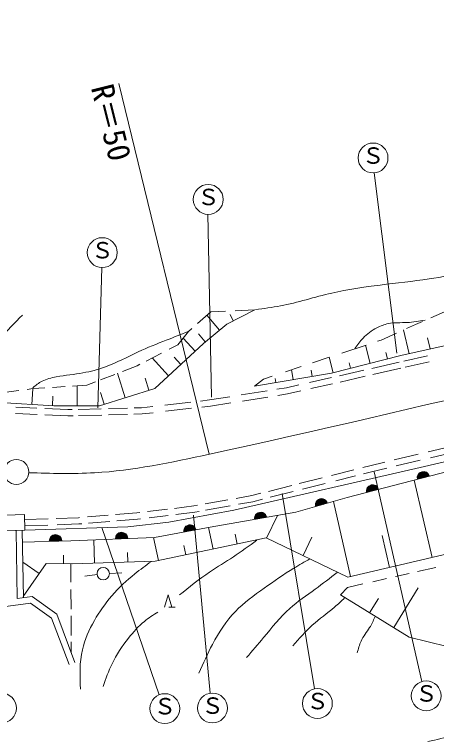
# Model space of a CAD drawing. Units: millimetres, scale not verified. Extents: x 40000 to 680000, y 20000 to 380000.
# Drawn here: x 170881 to 204804, y 238833 to 297206 of the extents above; entities that cross this region are included whole.
import ezdxf
from ezdxf.enums import TextEntityAlignment as Align

# ---------------------------------------------------------------- set-up
doc = ezdxf.new("R2010")
doc.units = ezdxf.units.MM
doc.header["$LTSCALE"] = 1000
for name, color, linetype, lineweight in [('M-BGD', 7, 'Continuous', 13), ('M-BMK', 2, 'Continuous', 13), ('M-BMK-SRVR', 3, 'Continuous', 13), ('M-STR-HTXT', 7, 'Continuous', 13)]:
    doc.layers.add(name, color=color, linetype=linetype, lineweight=lineweight)
doc.styles.add('ＭＳ ゴシック', font='')
doc.styles.get('ＭＳ ゴシック').set_extended_font_data('MS Gothic')

msp = doc.modelspace()

# ---------------------------------------------------------------- linework, layer by layer
at = {"layer": 'M-BGD'}
for p, q in [((185596, 272392), (186655, 273338)), ((186655, 273338), (187838, 273388)), ((190189, 273487), (187945, 272351)), ((188608, 273420), (190189, 273487)), ((205870, 273526), (204343, 272858)), ((186349, 273065), (187355, 271859)), ((188214, 273107), (188463, 272614)), ((201939, 269816), (215846, 272997)), ((187945, 272351), (186064, 270783)), ((203111, 272318), (202383, 271987)), ((203672, 272563), (203111, 272318)), ((184005, 270688), (184881, 271753)), ((184881, 271753), (185145, 271989)), ((185682, 271556), (186219, 270912)), ((201600, 271631), (200351, 271063)), ((202165, 271888), (202604, 269968)), ((184437, 271213), (185398, 270170)), ((200351, 271063), (200057, 270966)), ((204083, 271251), (204288, 270353)), ((186064, 270783), (182160, 267186)), ((183305, 270328), (184005, 270688)), ((199153, 270666), (197191, 270016)), ((199096, 270647), (199462, 269192)), ((181469, 269384), (182692, 270013)), ((183706, 269686), (184242, 269104)), ((196189, 269685), (194829, 269234)), ((196189, 269685), (196500, 268447)), ((196352, 268409), (201939, 269816)), ((200742, 270078), (200876, 269548)), ((204087, 269806), (202177, 269367)), ((180740, 269008), (180953, 269118)), ((181943, 269627), (183259, 268199)), ((197793, 269226), (197900, 268799)), ((201808, 269283), (199613, 268789)), ((204221, 269324), (202288, 268879)), ((179556, 268551), (180740, 269008)), ((193932, 268937), (192675, 268521)), ((193138, 268674), (193271, 267888)), ((194719, 268657), (194805, 268148)), ((198960, 268641), (196997, 268199)), ((201945, 268802), (199686, 268293)), ((177786, 267868), (178933, 268311)), ((179162, 268399), (179778, 266439)), ((181376, 268009), (181681, 267036)), ((190173, 267364), (196352, 268409)), ((191595, 268163), (190897, 267932)), ((191841, 267982), (191896, 267656)), ((196362, 268056), (194582, 267655)), ((199076, 268155), (197050, 267698)), ((175554, 267372), (176694, 267447)), ((175917, 267396), (175917, 265790)), ((176694, 267447), (177398, 267718)), ((190897, 267932), (190173, 267364)), ((193735, 267464), (192743, 267240)), ((196440, 267561), (194707, 267170)), ((170207, 266887), (171233, 267018)), ((171893, 267103), (172364, 267163)), ((172353, 267161), (172277, 265896)), ((172364, 267163), (173329, 267226)), ((173924, 267265), (174947, 267332)), ((182160, 267186), (177711, 265790)), ((177793, 266851), (178089, 265909)), ((191185, 266992), (189112, 266661)), ((192743, 267240), (191967, 267116)), ((193898, 266988), (192837, 266749)), ((173972, 266557), (173926, 265797)), ((186559, 266254), (185829, 266170)), ((188193, 266515), (186559, 266254)), ((191233, 266493), (189211, 266171)), ((192837, 266749), (192046, 266623)), ((174044, 265790), (169690, 266050)), ((172667, 265599), (170987, 265679)), ((177711, 265790), (174044, 265790)), ((179967, 265599), (178425, 265561)), ((181101, 265628), (180489, 265613)), ((182001, 265731), (181101, 265628)), ((185046, 266081), (182967, 265842)), ((186627, 265759), (185940, 265680)), ((188258, 266019), (186627, 265759)), ((172700, 265097), (170967, 265180)), ((175171, 265479), (173307, 265568)), ((175165, 264979), (173318, 265067)), ((175520, 265488), (175171, 265479)), ((177858, 265546), (175987, 265499)), ((177887, 265047), (176024, 265000)), ((179966, 265099), (178423, 265061)), ((181136, 265129), (180461, 265112)), ((182025, 265231), (181136, 265129)), ((185111, 265585), (183009, 265344)), ((222107, 265218), (203501, 260822)), ((175609, 264990), (175165, 264979)), ((204138, 262086), (205854, 262495)), ((201413, 261436), (203335, 261894)), ((204329, 261617), (206001, 262016)), ((198882, 260824), (199451, 260967)), ((199451, 260967), (200646, 261252)), ((201567, 260958), (203503, 261420)), ((203501, 260822), (188523, 257400)), ((196361, 260190), (198150, 260640)), ((205794, 260547), (197627, 258416)), ((198931, 260321), (199570, 260482)), ((199570, 260482), (200809, 260777)), ((193755, 259535), (195619, 260004)), ((196716, 259764), (198298, 260162)), ((203009, 259820), (204448, 253607)), ((191296, 258917), (193171, 259388)), ((194027, 259088), (195849, 259546)), ((189947, 258577), (190686, 258763)), ((191437, 258437), (193295, 258904)), ((186217, 257907), (188028, 258233)), ((188689, 258351), (189947, 258577)), ((188882, 257878), (190052, 258088)), ((190052, 258088), (190807, 258278)), ((197627, 258416), (193508, 257244)), ((196513, 258099), (197904, 252091)), ((181569, 257291), (183172, 257485)), ((183733, 257553), (185306, 257744)), ((185306, 257744), (185589, 257795)), ((186229, 257402), (188227, 257760)), ((171670, 257046), (170170, 257001)), ((171708, 255799), (171670, 257046)), ((176745, 256859), (178412, 256997)), ((178999, 257045), (180721, 257188)), ((180721, 257188), (180968, 257218)), ((181695, 256802), (183226, 256988)), ((188523, 257400), (183294, 256432)), ((183862, 257065), (185380, 257249)), ((185380, 257249), (185731, 257312)), ((193508, 257244), (186620, 256037)), ((192012, 256982), (191142, 255168)), ((171682, 256650), (173584, 256715)), ((174240, 256738), (176024, 256799)), ((174322, 256240), (176053, 256300)), ((176024, 256799), (176094, 256805)), ((176053, 256300), (176288, 256319)), ((176817, 256363), (178535, 256505)), ((179109, 256553), (180771, 256690)), ((183294, 256432), (180001, 256077)), ((180771, 256690), (181020, 256721)), ((170208, 255753), (171708, 255799)), ((171012, 255773), (171095, 250301)), ((171503, 255792), (171591, 250371)), ((171699, 256150), (173556, 256214)), ((180001, 256077), (171708, 255799)), ((186620, 256037), (182147, 255221)), ((186485, 256013), (186848, 254280)), ((214256, 255878), (197669, 252037)), ((182147, 255221), (175400, 254937)), ((182064, 255217), (182454, 253359)), ((191124, 255176), (182182, 253302)), ((188612, 255483), (188779, 254685)), ((197669, 252037), (191124, 255176)), ((194791, 255225), (194086, 253756)), ((200438, 255362), (201028, 252815)), ((175400, 254937), (171518, 254849)), ((177252, 255015), (177310, 253148)), ((184488, 254579), (184648, 253819)), ((179967, 254000), (179992, 253233)), ((174831, 253783), (174820, 253104)), ((171545, 253221), (172857, 252309)), ((173425, 253127), (171589, 250483)), ((175517, 253092), (173425, 253127)), ((175420, 251612), (175418, 253094)), ((182182, 253302), (175517, 253092)), ((203286, 252471), (204749, 252799)), ((177513, 252242), (176523, 252102)), ((178513, 252332), (179513, 252382)), ((201505, 252071), (202612, 252319)), ((199675, 251660), (200789, 251910)), ((175424, 249448), (175421, 251039)), ((197080, 250600), (197655, 251207)), ((197655, 251207), (198896, 251485)), ((203327, 251174), (201366, 247974)), ((172291, 250468), (171094, 250301)), ((174276, 249050), (172291, 250468)), ((182939, 249610), (183239, 250610)), ((183239, 250610), (183539, 249610)), ((202605, 247214), (197080, 250600)), ((172162, 249946), (169143, 249524)), ((173862, 248732), (172162, 249946)), ((200141, 250324), (199428, 249161)), ((183289, 249610), (183789, 249610)), ((175262, 245009), (173862, 248732)), ((175730, 245185), (174276, 249050)), ((175428, 247347), (175425, 248929)), ((205672, 246448), (202605, 247214)), ((175431, 245980), (175429, 246838))]:
    msp.add_line(p, q, dxfattribs=at)
msp.add_circle((178012, 252311), 500, dxfattribs=at)
for centre, radius, start, end in [((203752, 260014), 500, 14.62087, 194.62087), ((203752, 260014), 500, 14.62087, 194.62087), ((203752, 260014), 450, 14.62087, 194.62087), ((203752, 260014), 400, 14.62087, 194.62087), ((203752, 260014), 350, 14.62087, 194.62087), ((203752, 260014), 300, 14.62087, 194.62087), ((203752, 260014), 250, 14.62087, 194.62087), ((203752, 260014), 200, 14.62087, 194.62087), ((203752, 260014), 150, 14.62087, 194.62087), ((203752, 260014), 100, 14.62087, 194.62087), ((203752, 260014), 50, 14.62087, 194.62087), ((199669, 258949), 500, 14.62087, 194.62087), ((199669, 258949), 500, 14.62087, 194.62087), ((199669, 258949), 450, 14.62087, 194.62087), ((199669, 258949), 400, 14.62087, 194.62087), ((199669, 258949), 350, 14.62087, 194.62087), ((199669, 258949), 300, 14.62087, 194.62087), ((199669, 258949), 250, 14.62087, 194.62087), ((199669, 258949), 200, 14.62087, 194.62087), ((199669, 258949), 150, 14.62087, 194.62087), ((199669, 258949), 100, 14.62087, 194.62087), ((199669, 258949), 50, 14.62087, 194.62087), ((195568, 257830), 500, 15.88014, 195.88014), ((195568, 257830), 500, 15.88014, 195.88014), ((195568, 257830), 450, 15.88014, 195.88014), ((195568, 257830), 400, 15.88014, 195.88014), ((195568, 257830), 350, 15.88014, 195.88014), ((195568, 257830), 300, 15.88014, 195.88014), ((195568, 257830), 250, 15.88014, 195.88014), ((195568, 257830), 200, 15.88014, 195.88014), ((195568, 257830), 150, 15.88014, 195.88014), ((195568, 257830), 100, 15.88014, 195.88014), ((195568, 257830), 50, 15.88014, 195.88014), ((190668, 256739), 500, 10.09988, 190.09988), ((190668, 256739), 500, 10.09988, 190.09988), ((190668, 256739), 450, 10.09988, 190.09988), ((190668, 256739), 400, 10.09988, 190.09988), ((190668, 256739), 350, 10.09988, 190.09988), ((190668, 256739), 300, 10.09988, 190.09988), ((190668, 256739), 250, 10.09988, 190.09988), ((190668, 256739), 200, 10.09988, 190.09988), ((190668, 256739), 150, 10.09988, 190.09988), ((190668, 256739), 100, 10.09988, 190.09988), ((190668, 256739), 50, 10.09988, 190.09988), ((184987, 255727), 500, 10.09988, 190.09988), ((184987, 255727), 500, 10.09988, 190.09988), ((184987, 255727), 450, 10.09988, 190.09988), ((184987, 255727), 400, 10.09988, 190.09988), ((184987, 255727), 350, 10.09988, 190.09988), ((184987, 255727), 300, 10.09988, 190.09988), ((184987, 255727), 250, 10.09988, 190.09988), ((184987, 255727), 200, 10.09988, 190.09988), ((184987, 255727), 150, 10.09988, 190.09988), ((184987, 255727), 100, 10.09988, 190.09988), ((184987, 255727), 50, 10.09988, 190.09988), ((174175, 254942), 500, 2.00473, 182.00473), ((174175, 254942), 500, 2.00473, 182.00473), ((174175, 254942), 450, 2.00473, 182.00473), ((174175, 254942), 400, 2.00473, 182.00473), ((174175, 254942), 350, 2.00473, 182.00473), ((174175, 254942), 300, 2.00473, 182.00473), ((174175, 254942), 250, 2.00473, 182.00473), ((174175, 254942), 200, 2.00473, 182.00473), ((174175, 254942), 150, 2.00473, 182.00473), ((179489, 255128), 500, 2.00473, 182.00473), ((179489, 255128), 500, 2.00473, 182.00473), ((179489, 255128), 450, 2.00473, 182.00473), ((179489, 255128), 400, 2.00473, 182.00473), ((179489, 255128), 350, 2.00473, 182.00473), ((179489, 255128), 300, 2.00473, 182.00473), ((179489, 255128), 250, 2.00473, 182.00473), ((179489, 255128), 200, 2.00473, 182.00473), ((179489, 255128), 150, 2.00473, 182.00473), ((179489, 255128), 100, 2.00473, 182.00473), ((179489, 255128), 50, 2.00473, 182.00473), ((174175, 254942), 100, 2.00473, 182.00473), ((174175, 254942), 50, 2.00473, 182.00473)]:
    msp.add_arc(centre, radius, start, end, dxfattribs=at)
for points, knots in [([(228240, 297206), (227677, 296125), (227113, 295044), (226471, 294011), (225567, 292558), (224507, 291202), (223472, 289833), (222646, 288740), (221834, 287638), (221015, 286540), (220185, 285429), (219348, 284322), (218606, 283148), (218081, 282318), (217604, 281454), (216984, 280691), (216368, 279932), (215611, 279272), (214772, 278774), (213459, 277994), (211947, 277612), (210447, 277250), (208363, 276747), (206301, 276283), (204204, 275972), (201606, 275586), (198952, 275435), (196389, 274841), (195007, 274522), (193652, 274073), (192260, 273809), (191594, 273683), (190919, 273599), (190245, 273514)], [0, 0, 0, 0, 1, 1, 1, 2, 2, 2, 3, 3, 3, 4, 4, 4, 5, 5, 5, 6, 6, 6, 7, 7, 7, 8, 8, 8, 9, 9, 9, 10, 10, 10, 11, 11, 11, 11]), ([(164711, 266513), (165305, 266895), (165899, 267276), (166466, 267698), (166956, 268063), (167427, 268458), (167850, 268896), (168520, 269591), (169070, 270396), (169691, 271137), (170264, 271820), (170898, 272449), (171532, 273077)], [0, 0, 0, 0, 1, 1, 1, 2, 2, 2, 3, 3, 3, 4, 4, 4, 4]), ([(203883, 272665), (203406, 272584), (202929, 272502), (202444, 272477), (201936, 272450), (201419, 272484), (200925, 272383), (200608, 272318), (200301, 272198), (200010, 272046), (199600, 271833), (199224, 271557), (198908, 271226), (198659, 270966), (198447, 270673), (198235, 270379)], [0, 0, 0, 0, 1, 1, 1, 2, 2, 2, 3, 3, 3, 4, 4, 4, 5, 5, 5, 5]), ([(184836, 271749), (184251, 271518), (183666, 271286), (183081, 271056), (182324, 270759), (181566, 270465), (180827, 270124), (179947, 269718), (179095, 269243), (178184, 268911), (177602, 268699), (176995, 268544), (176386, 268435), (175675, 268307), (174961, 268239), (174241, 268110), (173843, 268038), (173444, 267947), (173093, 267763), (172829, 267625), (172593, 267434), (172356, 267243)], [0, 0, 0, 0, 1, 1, 1, 2, 2, 2, 3, 3, 3, 4, 4, 4, 5, 5, 5, 6, 6, 6, 7, 7, 7, 7]), ([(184151, 250596), (184937, 251233), (185724, 251870), (186559, 252438), (187185, 252863), (187838, 253250), (188472, 253666), (189115, 254087), (189738, 254537), (190361, 254988)], [0, 0, 0, 0, 1, 1, 1, 2, 2, 2, 3, 3, 3, 3]), ([(185709, 244315), (186052, 245094), (186396, 245872), (186795, 246629), (187299, 247584), (187892, 248504), (188637, 249274), (189323, 249984), (190138, 250565), (190951, 251139), (191737, 251695), (192520, 252244), (193336, 252745), (193758, 253004), (194188, 253250), (194619, 253497)], [0, 0, 0, 0, 1, 1, 1, 2, 2, 2, 3, 3, 3, 4, 4, 4, 5, 5, 5, 5]), ([(176175, 243026), (176138, 244103), (176100, 245179), (176335, 246204), (176522, 247020), (176882, 247804), (177303, 248542), (177707, 249249), (178169, 249914), (178696, 250525), (179256, 251173), (179891, 251760), (180562, 252296), (180993, 252640), (181439, 252963), (181885, 253286)], [0, 0, 0, 0, 1, 1, 1, 2, 2, 2, 3, 3, 3, 4, 4, 4, 5, 5, 5, 5]), ([(196830, 252414), (196245, 251959), (195661, 251505), (195059, 251068), (194362, 250563), (193642, 250082), (193005, 249510), (192229, 248813), (191575, 247980), (190904, 247172), (190453, 246630), (189993, 246098), (189534, 245567)], [0, 0, 0, 0, 1, 1, 1, 2, 2, 2, 3, 3, 3, 4, 4, 4, 4]), ([(193265, 246511), (193763, 247085), (194262, 247658), (194823, 248164), (195395, 248680), (196031, 249126), (196618, 249628), (196893, 249864), (197156, 250112), (197420, 250360)], [0, 0, 0, 0, 1, 1, 1, 2, 2, 2, 3, 3, 3, 3]), ([(178012, 243253), (178225, 243870), (178438, 244487), (178720, 245071), (179073, 245802), (179534, 246482), (180042, 247125), (180428, 247614), (180841, 248081), (181317, 248471), (181658, 248749), (182031, 248988), (182403, 249227)], [0, 0, 0, 0, 1, 1, 1, 2, 2, 2, 3, 3, 3, 4, 4, 4, 4]), ([(199852, 248802), (199721, 248521), (199589, 248240), (199427, 247975), (199204, 247609), (198925, 247272), (198743, 246889), (198602, 246593), (198519, 246269), (198436, 245945)], [0, 0, 0, 0, 1, 1, 1, 2, 2, 2, 3, 3, 3, 3]), ([(217701, 242043), (216007, 241808), (214313, 241572), (212664, 241154), (211167, 240775), (209706, 240246), (208219, 239821), (206867, 239434), (205494, 239134), (204120, 238833)], [0, 0, 0, 0, 1, 1, 1, 2, 2, 2, 3, 3, 3, 3])]:
    msp.add_open_spline(points, degree=3, knots=knots, dxfattribs=at)
at = {"layer": 'M-BMK'}
msp.add_open_spline([(172027, 260412), (173794, 260361), (175561, 260309), (177317, 260409), (180418, 260585), (183485, 261234), (186543, 261899), (203608, 265612), (220411, 269842), (237328, 273774), (247445, 276126), (257603, 278370), (267760, 280615)], degree=3, knots=[0, 0, 0, 0, 1, 1, 1, 2, 2, 2, 3, 3, 3, 4, 4, 4, 4], dxfattribs=at)
at = {"layer": 'M-BMK-SRVR'}
msp.add_circle((171033, 260474), 1000, dxfattribs=at)
at = {"layer": 'M-STR-HTXT'}
for p, q in [((186531, 261903), (179270, 291681)), ((199802, 284491), (201621, 270023)), ((186435, 281163), (186730, 266469)), ((177889, 276888), (177566, 265617)), ((203633, 243646), (199789, 260495)), ((195001, 243061), (192402, 258736)), ((186606, 242705), (185273, 257001)), ((182499, 242577), (177909, 256016))]:
    msp.add_line(p, q, dxfattribs=at)
for centre in [(199704, 285688), (186456, 282362), (177934, 278087), (203979, 242497), (195230, 241883), (169835, 241514), (182960, 241469), (186791, 241519)]:
    msp.add_circle(centre, 1200, dxfattribs=at)

# ---------------------------------------------------------------- texts
at = {"layer": 'M-STR-HTXT', "style": 'ＭＳ ゴシック'}
msp.add_text('R＝50', height=1833, rotation=284.115, dxfattribs=at).set_placement((176481, 291206), align=Align.BOTTOM_LEFT)
for p in [(198814, 284826), (185566, 281501), (177044, 277226), (203089, 241636), (182070, 240608), (185901, 240658), (194340, 241022)]:
    msp.add_text('Ｓ', height=1320, dxfattribs=at).set_placement(p, align=Align.BOTTOM_LEFT)

doc.saveas('drawing.dxf')
